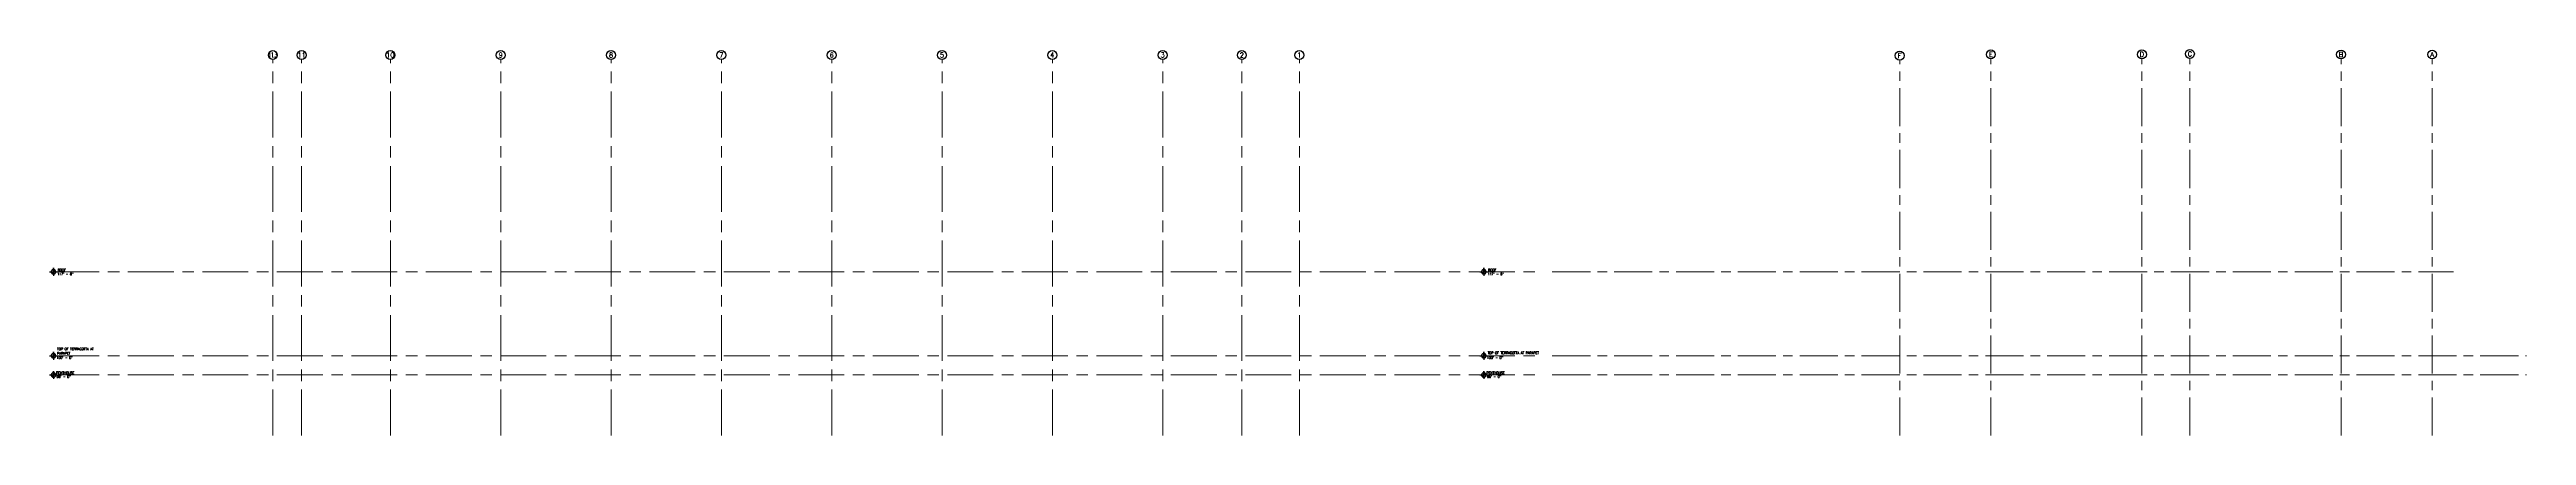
# Model space of a CAD drawing. Header units: inches. Extents: x 841 to 14369, y -5431 to -3225.
# Drawn here: x 841 to 7037, y -4190 to -3225 of the extents above; entities that cross this region are included whole.
import ezdxf
from ezdxf.enums import TextEntityAlignment as Align
from ezdxf.xclip import XClip

# ---------------------------------------------------------------- set-up
doc = ezdxf.new("R2010")
doc.units = ezdxf.units.IN
doc.header["$MEASUREMENT"] = 0
doc.header["$XCLIPFRAME"] = 0
doc.linetypes.add('CENTER2', pattern=[1.125, 0.75, -0.125, 0.125, -0.125])
doc.linetypes.add('NBK_CenterX2', pattern=[1.083333, 0.666667, -0.125, 0.166667, -0.125])
for name, color, linetype, lineweight in [('!Dimension', 50, 'Continuous', 5), ('!Gridline', 112, 'NBK_CenterX2', 5), ('!Gridline @ 1', 112, 'NBK_CenterX2', 5), ('!Symbol', 131, 'Continuous', 30)]:
    doc.layers.add(name, color=color, linetype=linetype, lineweight=lineweight)
doc.styles.add('Arial Narrow Bold', font='')
doc.styles.add('Romans', font='romans.shx', dxfattribs={"width": 0.8})
doc.styles.get('Arial Narrow Bold').set_extended_font_data('Arial Narrow', bold=True)

# ---------------------------------------------------------------- blocks, each defined once
blk = doc.blocks.new('E.L.')
at = {"linetype": 'CENTER2', "ltscale": 60}
h = blk.add_hatch(color=256, dxfattribs=at)
h.paths.add_polyline_path([(0.062, 0), (0, 0), (0, -0.062, 0.414214)])
h.paths.add_polyline_path([(0, 0.062, 0.414214), (-0.062, 0), (0, 0)])
for p, q in [((0.107, 0), (-0.107, 0)), ((0, 0.107), (0, -0.107)), ((0, -0.064), (0, 0.107))]:
    blk.add_line(p, q, dxfattribs=at)
blk.add_circle((0, 0), 0.0618, dxfattribs=at)
blk = doc.blocks.new('SYM_Gridline')
at = {"linetype": 'Continuous', "lineweight": 30}
blk.add_circle((0, 0), 0.25, dxfattribs=at)
at = {"style": 'Arial Narrow Bold'}
blk.add_attdef('GRIDLINE', text='', height=0.2, dxfattribs=at).set_placement((0, 0), align=Align.MIDDLE_CENTER)
blk = doc.blocks.new('GRID_ELEV NORTH_N')
at = {"layer": '!Gridline'}
for p, q in [((-3.313, 1.028), (-3.313, 13.803)), ((-2.895, 1.028), (-2.895, 13.803)), ((-1.604, 1.028), (-1.604, 13.803)), ((0, 1.028), (0, 13.803)), ((1.604, 1.028), (1.604, 13.803)), ((3.209, 1.028), (3.209, 13.803)), ((4.813, 0.963), (4.813, 13.803)), ((6.417, 0.963), (6.417, 13.803)), ((8.022, 1.028), (8.022, 13.803)), ((9.626, 1.028), (9.626, 13.803)), ((10.777, 1.028), (10.777, 13.803)), ((11.614, 1.028), (11.614, 13.803)), ((-6.504, 10.714, 7.843), (15.11, 10.714, 7.843)), ((-6.504, 9.493, 7.843), (15.11, 9.493, 7.843)), ((-6.504, 9.214), (15.11, 9.214)), ((-6.504, 8.098), (15.11, 8.098)), ((-6.504, 6.982), (15.11, 6.982)), ((-6.504, 5.866), (15.11, 5.866)), ((-6.504, 4.75), (15.11, 4.75)), ((-6.504, 3.634, 7.843), (15.11, 3.634, 7.843)), ((-6.504, 2.518), (15.11, 2.518)), ((-6.504, 1.771), (15.154, 1.771)), ((-6.504, 1.108), (15.154, 1.108))]:
    blk.add_line(p, q, dxfattribs=at)
for points in [[(-6.518, 1.417), (-5.787, 1.417), (-5.709, 1.248), (14.163, 1.248)], [(-5.709, 1.248), (-5.709, 1.248)], [(15.161, 1.417), (14.207, 1.417), (14.163, 1.248)], [(15.091, 1.248), (15.091, 1.248)]]:
    blk.add_lwpolyline(points, dxfattribs=at)
at = {"layer": '!Gridline @ 1'}
ref = blk.add_blockref('SYM_Gridline', (-3.314, 13.866), dxfattribs=dict(at, xscale=0.257871263233, yscale=0.257871263233, zscale=0.257871263233))
ref.add_attrib('GRIDLINE', '11.3', dxfattribs={"layer": '0', "height": 0.07, "style": 'Romans', "width": 0.5}).set_placement((-3.314, 13.866, 7.823), align=Align.MIDDLE_CENTER)
ref = blk.add_blockref('SYM_Gridline', (-2.895, 13.866), dxfattribs=dict(at, xscale=0.257871263233, yscale=0.257871263233, zscale=0.257871263233))
ref.add_attrib('GRIDLINE', '11', dxfattribs={"layer": '0', "height": 0.07, "style": 'Romans'}).set_placement((-2.895, 13.866, 7.823), align=Align.MIDDLE_CENTER)
ref = blk.add_blockref('SYM_Gridline', (-1.605, 13.866), dxfattribs=dict(at, xscale=0.257871263233, yscale=0.257871263233, zscale=0.257871263233))
ref.add_attrib('GRIDLINE', '10', dxfattribs={"layer": '0', "height": 0.07, "style": 'Romans'}).set_placement((-1.605, 13.866, 7.823), align=Align.MIDDLE_CENTER)
ref = blk.add_blockref('SYM_Gridline', (0, 13.866), dxfattribs=dict(at, xscale=0.257871263233, yscale=0.257871263233, zscale=0.257871263233))
ref.add_attrib('GRIDLINE', '9', dxfattribs={"layer": '0', "height": 0.07, "style": 'Romans'}).set_placement((0, 13.866, 7.823), align=Align.MIDDLE_CENTER)
ref = blk.add_blockref('SYM_Gridline', (1.604, 13.866), dxfattribs=dict(at, xscale=0.257871263233, yscale=0.257871263233, zscale=0.257871263233))
ref.add_attrib('GRIDLINE', '8', dxfattribs={"layer": '0', "height": 0.07, "style": 'Romans'}).set_placement((1.604, 13.866, 7.823), align=Align.MIDDLE_CENTER)
ref = blk.add_blockref('SYM_Gridline', (3.208, 13.866), dxfattribs=dict(at, xscale=0.257871263233, yscale=0.257871263233, zscale=0.257871263233))
ref.add_attrib('GRIDLINE', '7', dxfattribs={"layer": '0', "height": 0.07, "style": 'Romans'}).set_placement((3.208, 13.866, 7.823), align=Align.MIDDLE_CENTER)
ref = blk.add_blockref('SYM_Gridline', (4.813, 13.866), dxfattribs=dict(at, xscale=0.257871263233, yscale=0.257871263233, zscale=0.257871263233))
ref.add_attrib('GRIDLINE', '6', dxfattribs={"layer": '0', "height": 0.07, "style": 'Romans'}).set_placement((4.813, 13.866, 7.823), align=Align.MIDDLE_CENTER)
ref = blk.add_blockref('SYM_Gridline', (6.417, 13.866), dxfattribs=dict(at, xscale=0.257871263233, yscale=0.257871263233, zscale=0.257871263233))
ref.add_attrib('GRIDLINE', '5', dxfattribs={"layer": '0', "height": 0.07, "style": 'Romans'}).set_placement((6.417, 13.866, 7.823), align=Align.MIDDLE_CENTER)
ref = blk.add_blockref('SYM_Gridline', (8.021, 13.866), dxfattribs=dict(at, xscale=0.257871263233, yscale=0.257871263233, zscale=0.257871263233))
ref.add_attrib('GRIDLINE', '4', dxfattribs={"layer": '0', "height": 0.07, "style": 'Romans'}).set_placement((8.021, 13.866, 7.823), align=Align.MIDDLE_CENTER)
ref = blk.add_blockref('SYM_Gridline', (9.626, 13.866), dxfattribs=dict(at, xscale=0.257871263233, yscale=0.257871263233, zscale=0.257871263233))
ref.add_attrib('GRIDLINE', '3', dxfattribs={"layer": '0', "height": 0.07, "style": 'Romans'}).set_placement((9.626, 13.866, 7.823), align=Align.MIDDLE_CENTER)
ref = blk.add_blockref('SYM_Gridline', (10.777, 13.866), dxfattribs=dict(at, xscale=0.257871263233, yscale=0.257871263233, zscale=0.257871263233))
ref.add_attrib('GRIDLINE', '2', dxfattribs={"layer": '0', "height": 0.07, "style": 'Romans'}).set_placement((10.777, 13.866, 7.823), align=Align.MIDDLE_CENTER)
ref = blk.add_blockref('SYM_Gridline', (11.614, 13.866), dxfattribs=dict(at, xscale=0.257871263233, yscale=0.257871263233, zscale=0.257871263233))
ref.add_attrib('GRIDLINE', '1', dxfattribs={"layer": '0', "height": 0.07, "style": 'Romans'}).set_placement((11.614, 13.866, 7.823), align=Align.MIDDLE_CENTER)
at = {"layer": '!Symbol', "xscale": -0.533354927705, "yscale": 0.533354927705, "zscale": 0.533354927705}
for p in [(-6.504, 10.714, 7.843), (14.296, 10.714, 7.843), (-6.504, 9.493, 7.843), (14.296, 9.493, 7.843), (-6.504, 9.214), (14.296, 9.214), (-6.504, 8.098), (14.296, 8.098), (-6.504, 6.982), (14.296, 6.982), (-6.504, 5.866), (14.296, 5.866), (-6.504, 4.75), (14.296, 4.75), (-6.504, 3.634, 7.843), (14.296, 3.634, 7.843), (-6.504, 2.518), (14.296, 2.518), (-6.504, 1.771), (14.296, 1.771), (-6.504, 1.417), (14.296, 1.417), (-6.504, 1.108), (14.296, 1.108)]:
    blk.add_blockref('E.L.', p, dxfattribs=at)
at = {"layer": '!Dimension', "attachment_point": 5, "style": 'Romans'}
for s, insert, char_height in [('ROOF', (-6.383, 10.74, 7.843), 0.0378), ('117\' - 6"', (-6.331, 10.682, 7.843), 0.0378), ('ROOF', (14.418, 10.74, 7.843), 0.0378), ('117\' - 6"', (14.47, 10.682, 7.843), 0.0378), ('100\' - 0"', (-6.343, 9.465, 7.843), 0.0378), ('100\' - 0"', (14.458, 9.465, 7.843), 0.0378), ('PENTHOUSE', (-6.333, 9.243), 0.0378), ('96\' - 0"', (-6.356, 9.19), 0.0378), ('PENTHOUSE', (14.468, 9.243), 0.0378), ('96\' - 0"', (14.445, 9.19), 0.0378), ('SIXTH FLOOR', (-6.317, 8.125), 0.03778), ('80\' - 0"', (-6.354, 8.073), 0.0378), ('SIXTH FLOOR', (14.483, 8.125), 0.03778), ('80\' - 0"', (14.447, 8.073), 0.0378), ('FIFTH FLOOR', (-6.318, 7.011), 0.03778), ('64\' - 0"', (-6.349, 6.955), 0.0378), ('FIFTH FLOOR', (14.482, 7.011), 0.03778), ('64\' - 0"', (14.451, 6.955), 0.0378), ('FOURTH FLOOR', (-6.285, 5.894), 0.03778), ('48\' - 0"', (-6.34, 5.838), 0.0378), ('FOURTH FLOOR', (14.516, 5.894), 0.03778), ('48\' - 0"', (14.46, 5.838), 0.0378), ('THIRD FLOOR', (-6.316, 4.777), 0.03778), ('32\' - 0"', (-6.351, 4.718), 0.0378), ('THIRD FLOOR', (14.484, 4.777), 0.03778), ('32\' - 0"', (14.449, 4.718), 0.0378), ('SECOND FLOOR', (-6.292, 3.663, 7.843), 0.03778), ('16\' - 0"', (-6.352, 3.606, 7.843), 0.0378), ('SECOND FLOOR', (14.508, 3.663, 7.843), 0.03778), ('16\' - 0"', (14.449, 3.606, 7.843), 0.0378), ('FIRST FLOOR', (-6.32, 2.546), 0.03778), ('FIRST FLOOR', (14.48, 2.546), 0.03778), ('0\' - 0"', (-6.367, 2.492), 0.0378), ('0\' - 0"', (14.433, 2.492), 0.0378), ('TOP OF STONE', (-6.297, 1.802), 0.03778), ('TOP OF STONE', (14.504, 1.802), 0.03778), ('-16\' - 8"', (-6.374, 1.739), 0.0378), ('BASEMENT', (-6.342, 1.448), 0.0378), ('-16\' - 8"', (14.427, 1.739), 0.0378), ('BASEMENT', (14.458, 1.448), 0.0378), ('-20\' - 2 3/8"', (-6.315, 1.064), 0.03778), ('-18\' - 2 3/8"', (-6.312, 1.377), 0.03778), ('LOWER BASEMENT', (-6.269, 1.146), 0.03778), ('-20\' - 2 3/8"', (14.486, 1.064), 0.03778), ('-18\' - 2 3/8"', (14.489, 1.377), 0.03778), ('LOWER BASEMENT', (14.532, 1.146), 0.03778)]:
    blk.add_mtext(s, dxfattribs=dict(at, insert=insert, char_height=char_height))
at = {"layer": '!Dimension', "char_height": 0.03778, "width": 0.80067, "attachment_point": 5, "style": 'Romans'}
for s, insert in [('\\pxql;TOP OF TERRACOTTA AT \\PPARAPET', (-6.05, 9.56, 7.843)), ('\\pxql;TOP OF TERRACOTTA AT PARAPET', (14.751, 9.534, 7.843))]:
    blk.add_mtext(s, dxfattribs=dict(at, insert=insert))
blk = doc.blocks.new('GRID_ELEV EAST_E')
at = {"layer": '!Gridline'}
for p, q in [((0.034, -3.086), (0.034, 12.189)), ((1.63, -3.086, 0.158), (1.63, 12.211, -9.445)), ((4.276, -3.086, 0.168), (4.276, 12.211, -9.445)), ((5.116, -3.086, 0.173), (5.116, 12.219, -9.445)), ((7.762, -3.086, 0.166), (7.762, 12.209, -9.445)), ((9.358, -3.086, 0.166), (9.358, 12.209, -9.445)), ((-6.049, 8.481), (9.732, 8.481)), ((-6.049, 7.011), (11.01, 7.011)), ((-6.049, 6.675), (11.01, 6.675)), ((-6.049, 5.331), (11.01, 5.331)), ((-6.049, 3.987), (11.01, 3.987)), ((-6.049, 2.643), (11.01, 2.643)), ((-6.049, 1.299), (11.01, 1.299)), ((-6.049, -0.045), (11.01, -0.045)), ((-6.049, -1.389), (11.01, -1.389)), ((-6.049, -2.918), (11.01, -2.918))]:
    blk.add_line(p, q, dxfattribs=at)
at = {"layer": '!Gridline', "elevation": -9.445}
blk.add_lwpolyline([(-6.049, -2.288), (-5.152, -2.288), (-5.026, -2.288), (11.01, -2.288)], dxfattribs=at)
at = {"layer": '!Gridline'}
blk.add_lwpolyline([(-5.655, -3.086), (-4.509, -3.086), (-4.509, -3.086), (11.01, -3.086)], dxfattribs=at)
at = {"layer": '!Gridline @ 1'}
ref = blk.add_blockref('SYM_Gridline', (0.034, 12.267, -9.445), dxfattribs=dict(at, xscale=0.310534764094, yscale=0.310534764094, zscale=0.310534764094))
ref.add_attrib('GRIDLINE', 'F', dxfattribs={"layer": '0', "height": 0.0843, "style": 'Romans'}).set_placement((0.034, 12.267, -0.096), align=Align.MIDDLE_CENTER)
ref = blk.add_blockref('SYM_Gridline', (1.63, 12.289, -9.445), dxfattribs=dict(at, xscale=0.310534764094, yscale=0.310534764094, zscale=0.310534764094))
ref.add_attrib('GRIDLINE', 'E', dxfattribs={"layer": '0', "height": 0.0843, "style": 'Romans'}).set_placement((1.63, 12.289, -0.096), align=Align.MIDDLE_CENTER)
ref = blk.add_blockref('SYM_Gridline', (4.276, 12.289, -9.445), dxfattribs=dict(at, xscale=0.310534764094, yscale=0.310534764094, zscale=0.310534764094))
ref.add_attrib('GRIDLINE', 'D', dxfattribs={"layer": '0', "height": 0.0843, "style": 'Romans'}).set_placement((4.276, 12.289, -0.096), align=Align.MIDDLE_CENTER)
ref = blk.add_blockref('SYM_Gridline', (5.116, 12.297, -9.445), dxfattribs=dict(at, xscale=0.310534764094, yscale=0.310534764094, zscale=0.310534764094))
ref.add_attrib('GRIDLINE', 'C', dxfattribs={"layer": '0', "height": 0.0843, "style": 'Romans'}).set_placement((5.116, 12.297, -0.096), align=Align.MIDDLE_CENTER)
ref = blk.add_blockref('SYM_Gridline', (7.762, 12.287, -9.445), dxfattribs=dict(at, xscale=0.310534764094, yscale=0.310534764094, zscale=0.310534764094))
ref.add_attrib('GRIDLINE', 'B', dxfattribs={"layer": '0', "height": 0.0843, "style": 'Romans'}).set_placement((7.762, 12.287, -0.096), align=Align.MIDDLE_CENTER)
ref = blk.add_blockref('SYM_Gridline', (9.358, 12.287, -9.445), dxfattribs=dict(at, xscale=0.310534764094, yscale=0.310534764094, zscale=0.310534764094))
ref.add_attrib('GRIDLINE', 'A', dxfattribs={"layer": '0', "height": 0.0843, "style": 'Romans'}).set_placement((9.358, 12.287, -0.096), align=Align.MIDDLE_CENTER)

msp = doc.modelspace()

# ---------------------------------------------------------------- block references
ref = msp.add_blockref('GRID_ELEV NORTH_N', (1969.7, -5623.8, -1349.3), dxfattribs=dict(xscale=172.031999999448, yscale=172.031999999448, zscale=172.031999999448))
XClip(ref).set_block_clipping_path([(-7.0316507845, 8.3338612674), (70.2019192724, 15.9895587659)])
ref = msp.add_blockref('GRID_ELEV EAST_E', (5464.6, -4992.3), dxfattribs=dict(xscale=142.857142857143, yscale=142.857142857143, zscale=142.857142857143))
XClip(ref).set_block_clipping_path([(-32.9321670538, 5.6154180436), (60.0743516113, 14.8345927078)])

doc.saveas('drawing.dxf')
